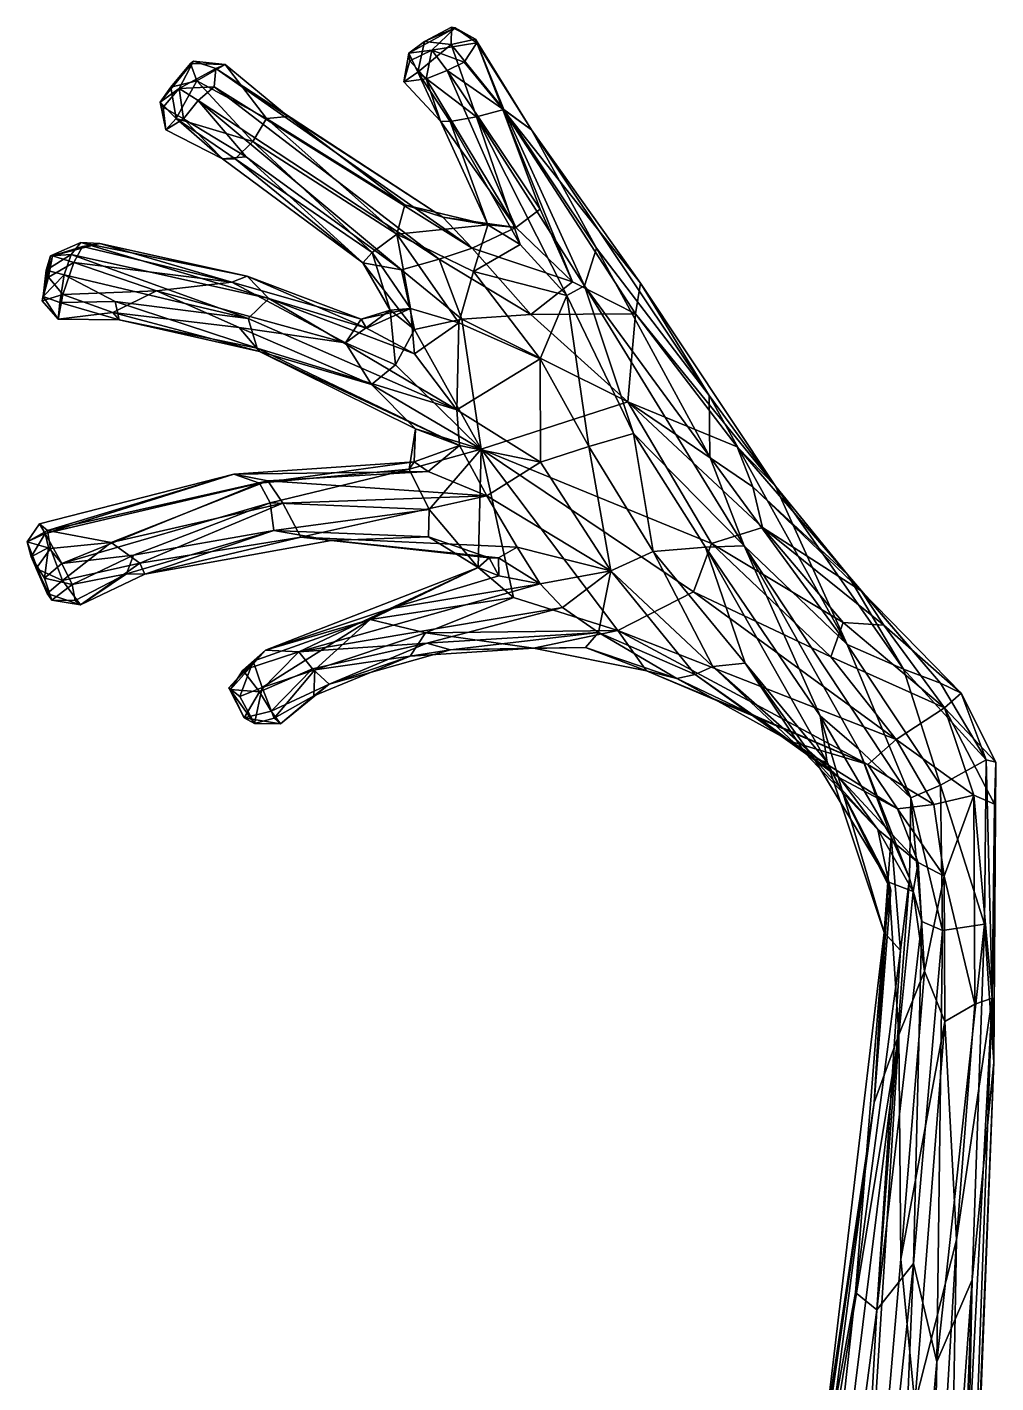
# Model space of a CAD drawing. Extents: x -0.053 to 0.053, y -0.044 to 0.119.
# Drawn here: x -0.05281 to -0.0247, y 0.07954 to 0.11886 of the extents above; entities that cross this region are included whole.
import ezdxf

# ---------------------------------------------------------------- set-up
doc = ezdxf.new("R2010")
doc.units = 0
doc.layers.add('FROG$LWO', color=1, linetype='CONTINUOUS')

msp = doc.modelspace()

# ---------------------------------------------------------------- linework, layer by layer
at = {"layer": 'FROG$LWO'}
for points in [[(-0.041738, 0.11811, 0.002173), (-0.041287, 0.118443, 0.003047), (-0.040393, 0.118843, 0.002041)], [(-0.041738, 0.11811, 0.002173), (-0.040393, 0.118843, 0.002041), (-0.041068, 0.118189, 0.000708)], [(-0.041287, 0.118443, 0.003047), (-0.040496, 0.118862, 0.002957), (-0.040393, 0.118843, 0.002041)], [(-0.040496, 0.118862, 0.002957), (-0.041287, 0.118443, 0.003047), (-0.04051, 0.118356, 0.003493)], [(-0.039766, 0.11841, 0.001498), (-0.041068, 0.118189, 0.000708), (-0.040393, 0.118843, 0.002041)], [(-0.04051, 0.118356, 0.003493), (-0.039799, 0.118512, 0.002767), (-0.040496, 0.118862, 0.002957)], [(-0.040393, 0.118843, 0.002041), (-0.040496, 0.118862, 0.002957), (-0.039799, 0.118512, 0.002767)], [(-0.039799, 0.118512, 0.002767), (-0.039766, 0.11841, 0.001498), (-0.040393, 0.118843, 0.002041)], [(-0.041287, 0.118443, 0.003047), (-0.041738, 0.11811, 0.002173), (-0.04148, 0.117552, 0.003203)], [(-0.04148, 0.117552, 0.003203), (-0.04051, 0.118356, 0.003493), (-0.041287, 0.118443, 0.003047)], [(-0.04051, 0.118356, 0.003493), (-0.04148, 0.117552, 0.003203), (-0.039776, 0.116261, 0.003558)], [(-0.040128, 0.117844, 0.000785), (-0.041068, 0.118189, 0.000708), (-0.039766, 0.11841, 0.001498)], [(-0.039799, 0.118512, 0.002767), (-0.04051, 0.118356, 0.003493), (-0.038983, 0.116472, 0.003361)], [(-0.039776, 0.116261, 0.003558), (-0.038983, 0.116472, 0.003361), (-0.04051, 0.118356, 0.003493)], [(-0.040128, 0.117844, 0.000785), (-0.039766, 0.11841, 0.001498), (-0.039015, 0.116493, 0.001491)], [(-0.039766, 0.11841, 0.001498), (-0.039799, 0.118512, 0.002767), (-0.038174, 0.115879, 0.002758)], [(-0.038983, 0.116472, 0.003361), (-0.038174, 0.115879, 0.002758), (-0.039799, 0.118512, 0.002767)], [(-0.039015, 0.116493, 0.001491), (-0.039766, 0.11841, 0.001498), (-0.038174, 0.115879, 0.002758)], [(-0.041882, 0.117278, 0.001726), (-0.04148, 0.117552, 0.003203), (-0.041738, 0.11811, 0.002173)], [(-0.041882, 0.117278, 0.001726), (-0.041738, 0.11811, 0.002173), (-0.041708, 0.117886, 0.001201)], [(-0.041708, 0.117886, 0.001201), (-0.041738, 0.11811, 0.002173), (-0.041068, 0.118189, 0.000708)], [(-0.04123, 0.117365, 0.0009), (-0.041708, 0.117886, 0.001201), (-0.041068, 0.118189, 0.000708)], [(-0.04123, 0.117365, 0.0009), (-0.041068, 0.118189, 0.000708), (-0.040627, 0.117601, 0.000672)], [(-0.040627, 0.117601, 0.000672), (-0.041068, 0.118189, 0.000708), (-0.040128, 0.117844, 0.000785)], [(-0.048957, 0.116687, 0.001169), (-0.048648, 0.117122, 0.00206), (-0.047987, 0.117876, 0.001077)], [(-0.048957, 0.116687, 0.001169), (-0.047987, 0.117876, 0.001077), (-0.048399, 0.117077, -0.000293)], [(-0.048648, 0.117122, 0.00206), (-0.048072, 0.117811, 0.001992), (-0.047987, 0.117876, 0.001077)], [(-0.048072, 0.117811, 0.001992), (-0.048648, 0.117122, 0.00206), (-0.047884, 0.117305, 0.002505)], [(-0.047342, 0.117661, 0.000327), (-0.048399, 0.117077, -0.000293), (-0.047987, 0.117876, 0.001077)], [(-0.047388, 0.117131, -0.000173), (-0.048399, 0.117077, -0.000293), (-0.047342, 0.117661, 0.000327)], [(-0.047987, 0.117876, 0.001077), (-0.048072, 0.117811, 0.001992), (-0.047067, 0.117779, 0.00152)], [(-0.047884, 0.117305, 0.002505), (-0.047067, 0.117779, 0.00152), (-0.048072, 0.117811, 0.001992)], [(-0.047342, 0.117661, 0.000327), (-0.047987, 0.117876, 0.001077), (-0.047067, 0.117779, 0.00152)], [(-0.047067, 0.117779, 0.00152), (-0.047884, 0.117305, 0.002505), (-0.045868, 0.11621, 0.002277)], [(-0.047342, 0.117661, 0.000327), (-0.039898, 0.112454, 0.001646), (-0.047388, 0.117131, -0.000173)], [(-0.047342, 0.117661, 0.000327), (-0.047067, 0.117779, 0.00152), (-0.045242, 0.116272, 0.001685)], [(-0.047342, 0.117661, 0.000327), (-0.040752, 0.113346, 0.00215), (-0.039898, 0.112454, 0.001646)], [(-0.047342, 0.117661, 0.000327), (-0.045242, 0.116272, 0.001685), (-0.040752, 0.113346, 0.00215)], [(-0.045868, 0.11621, 0.002277), (-0.045242, 0.116272, 0.001685), (-0.047067, 0.117779, 0.00152)], [(-0.041882, 0.117278, 0.001726), (-0.041708, 0.117886, 0.001201), (-0.04123, 0.117365, 0.0009)], [(-0.038635, 0.113054, 0.002184), (-0.04123, 0.117365, 0.0009), (-0.040627, 0.117601, 0.000672)], [(-0.040627, 0.117601, 0.000672), (-0.040128, 0.117844, 0.000785), (-0.039015, 0.116493, 0.001491)], [(-0.038635, 0.113054, 0.002184), (-0.040627, 0.117601, 0.000672), (-0.037923, 0.113585, 0.001785)], [(-0.037923, 0.113585, 0.001785), (-0.040627, 0.117601, 0.000672), (-0.039015, 0.116493, 0.001491)], [(-0.048488, 0.116213, 0.002172), (-0.047884, 0.117305, 0.002505), (-0.048648, 0.117122, 0.00206)], [(-0.047884, 0.117305, 0.002505), (-0.048488, 0.116213, 0.002172), (-0.046268, 0.115548, 0.002482)], [(-0.046268, 0.115548, 0.002482), (-0.045868, 0.11621, 0.002277), (-0.047884, 0.117305, 0.002505)], [(-0.04148, 0.117552, 0.003203), (-0.041882, 0.117278, 0.001726), (-0.040816, 0.116135, 0.002085)], [(-0.040816, 0.116135, 0.002085), (-0.041882, 0.117278, 0.001726), (-0.04123, 0.117365, 0.0009)], [(-0.040536, 0.116125, 0.00304), (-0.039776, 0.116261, 0.003558), (-0.04148, 0.117552, 0.003203)], [(-0.040816, 0.116135, 0.002085), (-0.040536, 0.116125, 0.00304), (-0.04148, 0.117552, 0.003203)], [(-0.038635, 0.113054, 0.002184), (-0.040816, 0.116135, 0.002085), (-0.04123, 0.117365, 0.0009)], [(-0.048648, 0.117122, 0.00206), (-0.048957, 0.116687, 0.001169), (-0.048488, 0.116213, 0.002172)], [(-0.048864, 0.116538, 0.000186), (-0.048957, 0.116687, 0.001169), (-0.048399, 0.117077, -0.000293)], [(-0.048278, 0.116203, -0.000135), (-0.048864, 0.116538, 0.000186), (-0.048399, 0.117077, -0.000293)], [(-0.047847, 0.116733, -0.000358), (-0.048399, 0.117077, -0.000293), (-0.047388, 0.117131, -0.000173)], [(-0.048278, 0.116203, -0.000135), (-0.048399, 0.117077, -0.000293), (-0.047847, 0.116733, -0.000358)], [(-0.047388, 0.117131, -0.000173), (-0.04086, 0.112135, 0.001023), (-0.047847, 0.116733, -0.000358)], [(-0.047388, 0.117131, -0.000173), (-0.039898, 0.112454, 0.001646), (-0.04086, 0.112135, 0.001023)], [(-0.048789, 0.115886, 0.000681), (-0.048488, 0.116213, 0.002172), (-0.048957, 0.116687, 0.001169)], [(-0.048789, 0.115886, 0.000681), (-0.048957, 0.116687, 0.001169), (-0.048864, 0.116538, 0.000186)], [(-0.048789, 0.115886, 0.000681), (-0.048864, 0.116538, 0.000186), (-0.048278, 0.116203, -0.000135)], [(-0.04646, 0.115101, 0.000313), (-0.048278, 0.116203, -0.000135), (-0.047847, 0.116733, -0.000358)], [(-0.047847, 0.116733, -0.000358), (-0.04086, 0.112135, 0.001023), (-0.041946, 0.111825, 0.00108)], [(-0.041946, 0.111825, 0.00108), (-0.04646, 0.115101, 0.000313), (-0.047847, 0.116733, -0.000358)], [(-0.038983, 0.116472, 0.003361), (-0.039776, 0.116261, 0.003558), (-0.036639, 0.111358, 0.00455)], [(-0.039015, 0.116493, 0.001491), (-0.035157, 0.110545, 0.002534), (-0.036988, 0.111474, 0.002019)], [(-0.039015, 0.116493, 0.001491), (-0.036988, 0.111474, 0.002019), (-0.037923, 0.113585, 0.001785)], [(-0.03501, 0.111434, 0.003159), (-0.035157, 0.110545, 0.002534), (-0.039015, 0.116493, 0.001491)], [(-0.03501, 0.111434, 0.003159), (-0.039015, 0.116493, 0.001491), (-0.038174, 0.115879, 0.002758)], [(-0.038174, 0.115879, 0.002758), (-0.038983, 0.116472, 0.003361), (-0.036294, 0.112448, 0.004031)], [(-0.036639, 0.111358, 0.00455), (-0.036294, 0.112448, 0.004031), (-0.038983, 0.116472, 0.003361)], [(-0.048488, 0.116213, 0.002172), (-0.048789, 0.115886, 0.000681), (-0.047146, 0.115045, 0.001035)], [(-0.047146, 0.115045, 0.001035), (-0.048789, 0.115886, 0.000681), (-0.048278, 0.116203, -0.000135)], [(-0.046777, 0.115043, 0.001977), (-0.046268, 0.115548, 0.002482), (-0.048488, 0.116213, 0.002172)], [(-0.047146, 0.115045, 0.001035), (-0.046777, 0.115043, 0.001977), (-0.048488, 0.116213, 0.002172)], [(-0.047146, 0.115045, 0.001035), (-0.048278, 0.116203, -0.000135), (-0.04646, 0.115101, 0.000313)], [(-0.045868, 0.11621, 0.002277), (-0.046268, 0.115548, 0.002482), (-0.042087, 0.112854, 0.003074)], [(-0.045242, 0.116272, 0.001685), (-0.045868, 0.11621, 0.002277), (-0.041849, 0.113711, 0.002701)], [(-0.042087, 0.112854, 0.003074), (-0.041849, 0.113711, 0.002701), (-0.045868, 0.11621, 0.002277)], [(-0.041849, 0.113711, 0.002701), (-0.040752, 0.113346, 0.00215), (-0.045242, 0.116272, 0.001685)], [(-0.040816, 0.116135, 0.002085), (-0.038635, 0.113054, 0.002184), (-0.039446, 0.113127, 0.003005)], [(-0.040536, 0.116125, 0.00304), (-0.040816, 0.116135, 0.002085), (-0.039446, 0.113127, 0.003005)], [(-0.039776, 0.116261, 0.003558), (-0.040536, 0.116125, 0.00304), (-0.038505, 0.11256, 0.003785)], [(-0.039446, 0.113127, 0.003005), (-0.038505, 0.11256, 0.003785), (-0.040536, 0.116125, 0.00304)], [(-0.037153, 0.111083, 0.004468), (-0.036639, 0.111358, 0.00455), (-0.039776, 0.116261, 0.003558)], [(-0.038505, 0.11256, 0.003785), (-0.037153, 0.111083, 0.004468), (-0.039776, 0.116261, 0.003558)], [(-0.036294, 0.112448, 0.004031), (-0.033026, 0.108179, 0.004918), (-0.038174, 0.115879, 0.002758)], [(-0.033026, 0.108179, 0.004918), (-0.03501, 0.111434, 0.003159), (-0.038174, 0.115879, 0.002758)], [(-0.046268, 0.115548, 0.002482), (-0.046777, 0.115043, 0.001977), (-0.042797, 0.112328, 0.002779)], [(-0.042797, 0.112328, 0.002779), (-0.042087, 0.112854, 0.003074), (-0.046268, 0.115548, 0.002482)], [(-0.043069, 0.112029, 0.001739), (-0.047146, 0.115045, 0.001035), (-0.04646, 0.115101, 0.000313)], [(-0.046777, 0.115043, 0.001977), (-0.047146, 0.115045, 0.001035), (-0.043069, 0.112029, 0.001739)], [(-0.043069, 0.112029, 0.001739), (-0.042797, 0.112328, 0.002779), (-0.046777, 0.115043, 0.001977)], [(-0.043069, 0.112029, 0.001739), (-0.04646, 0.115101, 0.000313), (-0.041946, 0.111825, 0.00108)], [(-0.042087, 0.112854, 0.003074), (-0.039446, 0.113127, 0.003005), (-0.041849, 0.113711, 0.002701)], [(-0.040752, 0.113346, 0.00215), (-0.041849, 0.113711, 0.002701), (-0.039446, 0.113127, 0.003005)], [(-0.039898, 0.112454, 0.001646), (-0.040752, 0.113346, 0.00215), (-0.038635, 0.113054, 0.002184)], [(-0.039446, 0.113127, 0.003005), (-0.038635, 0.113054, 0.002184), (-0.040752, 0.113346, 0.00215)], [(-0.037923, 0.113585, 0.001785), (-0.036988, 0.111474, 0.002019), (-0.038635, 0.113054, 0.002184)], [(-0.04169, 0.110705, 0.002929), (-0.042087, 0.112854, 0.003074), (-0.042797, 0.112328, 0.002779)], [(-0.039446, 0.113127, 0.003005), (-0.042087, 0.112854, 0.003074), (-0.03986, 0.111772, 0.003691)], [(-0.04029, 0.110289, 0.003603), (-0.03986, 0.111772, 0.003691), (-0.042087, 0.112854, 0.003074)], [(-0.04029, 0.110289, 0.003603), (-0.042087, 0.112854, 0.003074), (-0.04169, 0.110705, 0.002929)], [(-0.039898, 0.112454, 0.001646), (-0.038635, 0.113054, 0.002184), (-0.036988, 0.111474, 0.002019)], [(-0.03986, 0.111772, 0.003691), (-0.038505, 0.11256, 0.003785), (-0.039446, 0.113127, 0.003005)], [(-0.052131, 0.112225, 0.002043), (-0.051538, 0.112263, 0.002684), (-0.051251, 0.112619, 0.002239)], [(-0.052131, 0.112225, 0.002043), (-0.051251, 0.112619, 0.002239), (-0.050705, 0.11259, 0.001514)], [(-0.050705, 0.11259, 0.001514), (-0.052076, 0.11223, 0.000809), (-0.052131, 0.112225, 0.002043)], [(-0.052076, 0.11223, 0.000809), (-0.050705, 0.11259, 0.001514), (-0.051202, 0.1125, 0.000709)], [(-0.052076, 0.11223, 0.000809), (-0.051202, 0.1125, 0.000709), (-0.051461, 0.112038, 0.000223)], [(-0.045799, 0.110993, 0.003156), (-0.051251, 0.112619, 0.002239), (-0.051538, 0.112263, 0.002684)], [(-0.046878, 0.111466, 0.001386), (-0.051461, 0.112038, 0.000223), (-0.051202, 0.1125, 0.000709)], [(-0.045799, 0.110993, 0.003156), (-0.046427, 0.111639, 0.002347), (-0.051251, 0.112619, 0.002239)], [(-0.046427, 0.111639, 0.002347), (-0.050705, 0.11259, 0.001514), (-0.051251, 0.112619, 0.002239)], [(-0.046878, 0.111466, 0.001386), (-0.051202, 0.1125, 0.000709), (-0.050705, 0.11259, 0.001514)], [(-0.050705, 0.11259, 0.001514), (-0.046427, 0.111639, 0.002347), (-0.046878, 0.111466, 0.001386)], [(-0.03986, 0.111772, 0.003691), (-0.037153, 0.111083, 0.004468), (-0.038505, 0.11256, 0.003785)], [(-0.052379, 0.110924, 0.000548), (-0.052131, 0.112225, 0.002043), (-0.052076, 0.11223, 0.000809)], [(-0.052379, 0.110924, 0.000548), (-0.052076, 0.11223, 0.000809), (-0.052192, 0.111607, 0.000094)], [(-0.052379, 0.110924, 0.000548), (-0.052346, 0.111054, 0.002311), (-0.052131, 0.112225, 0.002043)], [(-0.052346, 0.111054, 0.002311), (-0.052262, 0.111811, 0.002628), (-0.052131, 0.112225, 0.002043)], [(-0.052262, 0.111811, 0.002628), (-0.051736, 0.11168, 0.002905), (-0.051538, 0.112263, 0.002684)], [(-0.051538, 0.112263, 0.002684), (-0.052131, 0.112225, 0.002043), (-0.052262, 0.111811, 0.002628)], [(-0.051461, 0.112038, 0.000223), (-0.052192, 0.111607, 0.000094), (-0.052076, 0.11223, 0.000809)], [(-0.046401, 0.110411, 0.003276), (-0.051538, 0.112263, 0.002684), (-0.051736, 0.11168, 0.002905)], [(-0.046401, 0.110411, 0.003276), (-0.045799, 0.110993, 0.003156), (-0.051538, 0.112263, 0.002684)], [(-0.042275, 0.110656, 0.001865), (-0.042797, 0.112328, 0.002779), (-0.043069, 0.112029, 0.001739)], [(-0.042797, 0.112328, 0.002779), (-0.042275, 0.110656, 0.001865), (-0.04169, 0.110705, 0.002929)], [(-0.040197, 0.110388, 0.000959), (-0.041946, 0.111825, 0.00108), (-0.04086, 0.112135, 0.001023)], [(-0.038194, 0.110524, 0.001056), (-0.04086, 0.112135, 0.001023), (-0.039898, 0.112454, 0.001646)], [(-0.038194, 0.110524, 0.001056), (-0.040197, 0.110388, 0.000959), (-0.04086, 0.112135, 0.001023)], [(-0.038194, 0.110524, 0.001056), (-0.039898, 0.112454, 0.001646), (-0.036988, 0.111474, 0.002019)], [(-0.036639, 0.111358, 0.00455), (-0.033002, 0.106401, 0.005756), (-0.036294, 0.112448, 0.004031)], [(-0.033026, 0.108179, 0.004918), (-0.036294, 0.112448, 0.004031), (-0.033002, 0.106401, 0.005756)], [(-0.051736, 0.11168, 0.002905), (-0.052262, 0.111811, 0.002628), (-0.052346, 0.111054, 0.002311)], [(-0.052346, 0.111054, 0.002311), (-0.051862, 0.110874, 0.002712), (-0.051736, 0.11168, 0.002905)], [(-0.052192, 0.111607, 0.000094), (-0.051461, 0.112038, 0.000223), (-0.051777, 0.11111, 0.000049)], [(-0.05026, 0.110908, 0.002739), (-0.051736, 0.11168, 0.002905), (-0.051862, 0.110874, 0.002712)], [(-0.049055, 0.111216, 0.000717), (-0.051777, 0.11111, 0.000049), (-0.051461, 0.112038, 0.000223)], [(-0.046401, 0.110411, 0.003276), (-0.051736, 0.11168, 0.002905), (-0.05026, 0.110908, 0.002739)], [(-0.051461, 0.112038, 0.000223), (-0.046878, 0.111466, 0.001386), (-0.049055, 0.111216, 0.000717)], [(-0.041571, 0.110095, 0.001222), (-0.043069, 0.112029, 0.001739), (-0.041946, 0.111825, 0.00108)], [(-0.043069, 0.112029, 0.001739), (-0.041571, 0.110095, 0.001222), (-0.042275, 0.110656, 0.001865)], [(-0.041946, 0.111825, 0.00108), (-0.040197, 0.110388, 0.000959), (-0.041571, 0.110095, 0.001222)], [(-0.04029, 0.110289, 0.003603), (-0.037923, 0.10924, 0.004342), (-0.03986, 0.111772, 0.003691)], [(-0.037923, 0.10924, 0.004342), (-0.037153, 0.111083, 0.004468), (-0.03986, 0.111772, 0.003691)], [(-0.051777, 0.11111, 0.000049), (-0.052379, 0.110924, 0.000548), (-0.052192, 0.111607, 0.000094)], [(-0.049055, 0.111216, 0.000717), (-0.046878, 0.111466, 0.001386), (-0.04357, 0.109706, 0.001378)], [(-0.046427, 0.111639, 0.002347), (-0.043123, 0.110393, 0.002185), (-0.046878, 0.111466, 0.001386)], [(-0.043123, 0.110393, 0.002185), (-0.04357, 0.109706, 0.001378), (-0.046878, 0.111466, 0.001386)], [(-0.046427, 0.111639, 0.002347), (-0.042963, 0.110126, 0.003084), (-0.043123, 0.110393, 0.002185)], [(-0.042963, 0.110126, 0.003084), (-0.046427, 0.111639, 0.002347), (-0.045799, 0.110993, 0.003156)], [(-0.038194, 0.110524, 0.001056), (-0.036988, 0.111474, 0.002019), (-0.035157, 0.110545, 0.002534)], [(-0.036639, 0.111358, 0.00455), (-0.037153, 0.111083, 0.004468), (-0.035213, 0.107075, 0.005191)], [(-0.036639, 0.111358, 0.00455), (-0.032005, 0.103819, 0.006108), (-0.033002, 0.106401, 0.005756)], [(-0.035213, 0.107075, 0.005191), (-0.032005, 0.103819, 0.006108), (-0.036639, 0.111358, 0.00455)], [(-0.035157, 0.110545, 0.002534), (-0.03501, 0.111434, 0.003159), (-0.0311, 0.105549, 0.004896)], [(-0.033026, 0.108179, 0.004918), (-0.0311, 0.105549, 0.004896), (-0.03501, 0.111434, 0.003159)], [(-0.052379, 0.110924, 0.000548), (-0.051777, 0.11111, 0.000049), (-0.051908, 0.11039, 0.001024)], [(-0.051908, 0.11039, 0.001024), (-0.052346, 0.111054, 0.002311), (-0.052379, 0.110924, 0.000548)], [(-0.051908, 0.11039, 0.001024), (-0.051862, 0.110874, 0.002712), (-0.052346, 0.111054, 0.002311)], [(-0.050327, 0.110581, 0.000896), (-0.051908, 0.11039, 0.001024), (-0.051777, 0.11111, 0.000049)], [(-0.051862, 0.110874, 0.002712), (-0.050146, 0.110376, 0.001983), (-0.05026, 0.110908, 0.002739)], [(-0.051777, 0.11111, 0.000049), (-0.049055, 0.111216, 0.000717), (-0.050327, 0.110581, 0.000896)], [(-0.046662, 0.110152, 0.001209), (-0.050327, 0.110581, 0.000896), (-0.049055, 0.111216, 0.000717)], [(-0.046137, 0.109548, 0.002795), (-0.046401, 0.110411, 0.003276), (-0.05026, 0.110908, 0.002739)], [(-0.046137, 0.109548, 0.002795), (-0.05026, 0.110908, 0.002739), (-0.050146, 0.110376, 0.001983)], [(-0.046662, 0.110152, 0.001209), (-0.049055, 0.111216, 0.000717), (-0.04357, 0.109706, 0.001378)], [(-0.046401, 0.110411, 0.003276), (-0.040348, 0.107765, 0.003761), (-0.045799, 0.110993, 0.003156)], [(-0.045799, 0.110993, 0.003156), (-0.040348, 0.107765, 0.003761), (-0.041576, 0.10939, 0.003525)], [(-0.045799, 0.110993, 0.003156), (-0.041576, 0.10939, 0.003525), (-0.042963, 0.110126, 0.003084)], [(-0.036513, 0.106701, 0.004637), (-0.037153, 0.111083, 0.004468), (-0.037923, 0.10924, 0.004342)], [(-0.036513, 0.106701, 0.004637), (-0.035213, 0.107075, 0.005191), (-0.037153, 0.111083, 0.004468)], [(-0.050146, 0.110376, 0.001983), (-0.051862, 0.110874, 0.002712), (-0.051908, 0.11039, 0.001024)], [(-0.050327, 0.110581, 0.000896), (-0.050146, 0.110376, 0.001983), (-0.051908, 0.11039, 0.001024)], [(-0.046662, 0.110152, 0.001209), (-0.046072, 0.109451, 0.001862), (-0.050327, 0.110581, 0.000896)], [(-0.046072, 0.109451, 0.001862), (-0.050146, 0.110376, 0.001983), (-0.050327, 0.110581, 0.000896)], [(-0.043123, 0.110393, 0.002185), (-0.042275, 0.110656, 0.001865), (-0.04357, 0.109706, 0.001378)], [(-0.04357, 0.109706, 0.001378), (-0.042275, 0.110656, 0.001865), (-0.042128, 0.109071, 0.001072)], [(-0.04169, 0.110705, 0.002929), (-0.042275, 0.110656, 0.001865), (-0.043123, 0.110393, 0.002185)], [(-0.043123, 0.110393, 0.002185), (-0.042963, 0.110126, 0.003084), (-0.04169, 0.110705, 0.002929)], [(-0.041576, 0.10939, 0.003525), (-0.04169, 0.110705, 0.002929), (-0.042963, 0.110126, 0.003084)], [(-0.042275, 0.110656, 0.001865), (-0.041571, 0.110095, 0.001222), (-0.042128, 0.109071, 0.001072)], [(-0.04029, 0.110289, 0.003603), (-0.04169, 0.110705, 0.002929), (-0.041576, 0.10939, 0.003525)], [(-0.040197, 0.110388, 0.000959), (-0.038194, 0.110524, 0.001056), (-0.035385, 0.107998, 0.001043)], [(-0.035385, 0.107998, 0.001043), (-0.038194, 0.110524, 0.001056), (-0.035157, 0.110545, 0.002534)], [(-0.035385, 0.107998, 0.001043), (-0.035157, 0.110545, 0.002534), (-0.032213, 0.106686, 0.003793)], [(-0.0311, 0.105549, 0.004896), (-0.032213, 0.106686, 0.003793), (-0.035157, 0.110545, 0.002534)], [(-0.046072, 0.109451, 0.001862), (-0.046137, 0.109548, 0.002795), (-0.050146, 0.110376, 0.001983)], [(-0.046662, 0.110152, 0.001209), (-0.04357, 0.109706, 0.001378), (-0.04282, 0.108501, 0.001284)], [(-0.04282, 0.108501, 0.001284), (-0.046072, 0.109451, 0.001862), (-0.046662, 0.110152, 0.001209)], [(-0.046401, 0.110411, 0.003276), (-0.046137, 0.109548, 0.002795), (-0.040348, 0.107765, 0.003761)], [(-0.04029, 0.110289, 0.003603), (-0.041576, 0.10939, 0.003525), (-0.040348, 0.107765, 0.003761)], [(-0.039636, 0.10662, 0.000851), (-0.041571, 0.110095, 0.001222), (-0.040197, 0.110388, 0.000959)], [(-0.037923, 0.10924, 0.004342), (-0.04029, 0.110289, 0.003603), (-0.040348, 0.107765, 0.003761)], [(-0.040197, 0.110388, 0.000959), (-0.035385, 0.107998, 0.001043), (-0.039636, 0.10662, 0.000851)], [(-0.042128, 0.109071, 0.001072), (-0.04282, 0.108501, 0.001284), (-0.04357, 0.109706, 0.001378)], [(-0.039636, 0.10662, 0.000851), (-0.042128, 0.109071, 0.001072), (-0.041571, 0.110095, 0.001222)], [(-0.046137, 0.109548, 0.002795), (-0.046072, 0.109451, 0.001862), (-0.040265, 0.106731, 0.003209)], [(-0.046137, 0.109548, 0.002795), (-0.040265, 0.106731, 0.003209), (-0.040348, 0.107765, 0.003761)], [(-0.046072, 0.109451, 0.001862), (-0.04282, 0.108501, 0.001284), (-0.041547, 0.107207, 0.002009)], [(-0.040265, 0.106731, 0.003209), (-0.046072, 0.109451, 0.001862), (-0.041547, 0.107207, 0.002009)], [(-0.04282, 0.108501, 0.001284), (-0.042128, 0.109071, 0.001072), (-0.039636, 0.10662, 0.000851)], [(-0.037918, 0.106244, 0.004032), (-0.037923, 0.10924, 0.004342), (-0.040348, 0.107765, 0.003761)], [(-0.037918, 0.106244, 0.004032), (-0.036513, 0.106701, 0.004637), (-0.037923, 0.10924, 0.004342)], [(-0.041547, 0.107207, 0.002009), (-0.04282, 0.108501, 0.001284), (-0.039636, 0.10662, 0.000851)], [(-0.033026, 0.108179, 0.004918), (-0.029019, 0.100959, 0.006092), (-0.0311, 0.105549, 0.004896)], [(-0.029019, 0.100959, 0.006092), (-0.033026, 0.108179, 0.004918), (-0.033002, 0.106401, 0.005756)], [(-0.040348, 0.107765, 0.003761), (-0.040265, 0.106731, 0.003209), (-0.037918, 0.106244, 0.004032)], [(-0.032954, 0.10389, 0.00094), (-0.039636, 0.10662, 0.000851), (-0.035385, 0.107998, 0.001043)], [(-0.035385, 0.107998, 0.001043), (-0.031473, 0.104353, 0.001349), (-0.032954, 0.10389, 0.00094)], [(-0.032213, 0.106686, 0.003793), (-0.031756, 0.105525, 0.001799), (-0.035385, 0.107998, 0.001043)], [(-0.031756, 0.105525, 0.001799), (-0.031473, 0.104353, 0.001349), (-0.035385, 0.107998, 0.001043)], [(-0.041547, 0.107207, 0.002009), (-0.04173, 0.106044, 0.001385), (-0.041583, 0.106257, 0.002268)], [(-0.04173, 0.106044, 0.001385), (-0.041547, 0.107207, 0.002009), (-0.039636, 0.10662, 0.000851)], [(-0.040265, 0.106731, 0.003209), (-0.041547, 0.107207, 0.002009), (-0.041583, 0.106257, 0.002268)], [(-0.035213, 0.107075, 0.005191), (-0.036513, 0.106701, 0.004637), (-0.034651, 0.103652, 0.004439)], [(-0.034651, 0.103652, 0.004439), (-0.033129, 0.103778, 0.00539), (-0.035213, 0.107075, 0.005191)], [(-0.035213, 0.107075, 0.005191), (-0.033129, 0.103778, 0.00539), (-0.032005, 0.103819, 0.006108)], [(-0.041146, 0.104874, 0.001024), (-0.04173, 0.106044, 0.001385), (-0.039636, 0.10662, 0.000851)], [(-0.041583, 0.106257, 0.002268), (-0.041172, 0.105976, 0.003159), (-0.040265, 0.106731, 0.003209)], [(-0.041172, 0.105976, 0.003159), (-0.03947, 0.105269, 0.0037), (-0.040265, 0.106731, 0.003209)], [(-0.041146, 0.104874, 0.001024), (-0.039636, 0.10662, 0.000851), (-0.039725, 0.103188, 0.001111)], [(-0.037918, 0.106244, 0.004032), (-0.040265, 0.106731, 0.003209), (-0.03947, 0.105269, 0.0037)], [(-0.039725, 0.103188, 0.001111), (-0.039636, 0.10662, 0.000851), (-0.038698, 0.102316, 0.000597)], [(-0.039636, 0.10662, 0.000851), (-0.035671, 0.10136, 0.000736), (-0.038698, 0.102316, 0.000597)], [(-0.033478, 0.102484, 0.000864), (-0.035671, 0.10136, 0.000736), (-0.039636, 0.10662, 0.000851)], [(-0.033478, 0.102484, 0.000864), (-0.039636, 0.10662, 0.000851), (-0.032954, 0.10389, 0.00094)], [(-0.036513, 0.106701, 0.004637), (-0.037918, 0.106244, 0.004032), (-0.035873, 0.103097, 0.003617)], [(-0.036513, 0.106701, 0.004637), (-0.035873, 0.103097, 0.003617), (-0.034651, 0.103652, 0.004439)], [(-0.031756, 0.105525, 0.001799), (-0.032213, 0.106686, 0.003793), (-0.029007, 0.102984, 0.004426)], [(-0.032213, 0.106686, 0.003793), (-0.0311, 0.105549, 0.004896), (-0.029007, 0.102984, 0.004426)], [(-0.046817, 0.105899, 0.002254), (-0.041583, 0.106257, 0.002268), (-0.046071, 0.105634, 0.001287)], [(-0.046817, 0.105899, 0.002254), (-0.041172, 0.105976, 0.003159), (-0.041583, 0.106257, 0.002268)], [(-0.046071, 0.105634, 0.001287), (-0.041583, 0.106257, 0.002268), (-0.04173, 0.106044, 0.001385)], [(-0.035873, 0.103097, 0.003617), (-0.037918, 0.106244, 0.004032), (-0.03947, 0.105269, 0.0037)], [(-0.033002, 0.106401, 0.005756), (-0.032005, 0.103819, 0.006108), (-0.029019, 0.100959, 0.006092)], [(-0.05229, 0.10418, 0.000376), (-0.052455, 0.104458, 0.001328), (-0.046817, 0.105899, 0.002254)], [(-0.046817, 0.105899, 0.002254), (-0.052455, 0.104458, 0.001328), (-0.052222, 0.104265, 0.002042)], [(-0.046817, 0.105899, 0.002254), (-0.046071, 0.105634, 0.001287), (-0.05229, 0.10418, 0.000376)], [(-0.046817, 0.105899, 0.002254), (-0.052222, 0.104265, 0.002042), (-0.045833, 0.105701, 0.003063)], [(-0.045833, 0.105701, 0.003063), (-0.041172, 0.105976, 0.003159), (-0.046817, 0.105899, 0.002254)], [(-0.045758, 0.105067, 0.0009), (-0.046071, 0.105634, 0.001287), (-0.04173, 0.106044, 0.001385)], [(-0.045833, 0.105701, 0.003063), (-0.03947, 0.105269, 0.0037), (-0.041172, 0.105976, 0.003159)], [(-0.04173, 0.106044, 0.001385), (-0.041146, 0.104874, 0.001024), (-0.045758, 0.105067, 0.0009)], [(-0.05181, 0.103302, -0.000241), (-0.05229, 0.10418, 0.000376), (-0.046071, 0.105634, 0.001287)], [(-0.045833, 0.105701, 0.003063), (-0.052222, 0.104265, 0.002042), (-0.05037, 0.103915, 0.002586)], [(-0.046071, 0.105634, 0.001287), (-0.045758, 0.105067, 0.0009), (-0.05181, 0.103302, -0.000241)], [(-0.045833, 0.105701, 0.003063), (-0.05037, 0.103915, 0.002586), (-0.04539, 0.105052, 0.003237)], [(-0.04539, 0.105052, 0.003237), (-0.03947, 0.105269, 0.0037), (-0.045833, 0.105701, 0.003063)], [(-0.031473, 0.104353, 0.001349), (-0.031756, 0.105525, 0.001799), (-0.028609, 0.102516, 0.003602)], [(-0.029007, 0.102984, 0.004426), (-0.028609, 0.102516, 0.003602), (-0.031756, 0.105525, 0.001799)], [(-0.029007, 0.102984, 0.004426), (-0.0311, 0.105549, 0.004896), (-0.027386, 0.100245, 0.005484)], [(-0.027386, 0.100245, 0.005484), (-0.0311, 0.105549, 0.004896), (-0.029019, 0.100959, 0.006092)], [(-0.049722, 0.103551, 0.000281), (-0.05181, 0.103302, -0.000241), (-0.045758, 0.105067, 0.0009)], [(-0.04539, 0.105052, 0.003237), (-0.05037, 0.103915, 0.002586), (-0.049545, 0.103316, 0.002252)], [(-0.045758, 0.105067, 0.0009), (-0.045651, 0.104263, 0.000975), (-0.049722, 0.103551, 0.000281)], [(-0.04539, 0.105052, 0.003237), (-0.049545, 0.103316, 0.002252), (-0.044871, 0.104071, 0.002686)], [(-0.045651, 0.104263, 0.000975), (-0.045758, 0.105067, 0.0009), (-0.041146, 0.104874, 0.001024)], [(-0.04539, 0.105052, 0.003237), (-0.044871, 0.104071, 0.002686), (-0.03947, 0.105269, 0.0037)], [(-0.044871, 0.104071, 0.002686), (-0.038591, 0.103779, 0.003267), (-0.03947, 0.105269, 0.0037)], [(-0.035873, 0.103097, 0.003617), (-0.03947, 0.105269, 0.0037), (-0.038591, 0.103779, 0.003267)], [(-0.041146, 0.104874, 0.001024), (-0.041162, 0.104081, 0.001329), (-0.045651, 0.104263, 0.000975)], [(-0.039725, 0.103188, 0.001111), (-0.041162, 0.104081, 0.001329), (-0.041146, 0.104874, 0.001024)], [(-0.05229, 0.10418, 0.000376), (-0.052814, 0.103933, 0.001555), (-0.052455, 0.104458, 0.001328)], [(-0.052455, 0.104458, 0.001328), (-0.052814, 0.103933, 0.001555), (-0.052222, 0.104265, 0.002042)], [(-0.052138, 0.103737, 0.002465), (-0.052222, 0.104265, 0.002042), (-0.052814, 0.103933, 0.001555)], [(-0.052222, 0.104265, 0.002042), (-0.052138, 0.103737, 0.002465), (-0.05037, 0.103915, 0.002586)], [(-0.049396, 0.102998, 0.001362), (-0.049933, 0.103003, 0.000584), (-0.045651, 0.104263, 0.000975)], [(-0.049933, 0.103003, 0.000584), (-0.049722, 0.103551, 0.000281), (-0.045651, 0.104263, 0.000975)], [(-0.045651, 0.104263, 0.000975), (-0.043995, 0.103971, 0.00182), (-0.049396, 0.102998, 0.001362)], [(-0.043995, 0.103971, 0.00182), (-0.045651, 0.104263, 0.000975), (-0.041162, 0.104081, 0.001329)], [(-0.031473, 0.104353, 0.001349), (-0.029129, 0.101592, 0.002245), (-0.032954, 0.10389, 0.00094)], [(-0.031473, 0.104353, 0.001349), (-0.027956, 0.101514, 0.003202), (-0.029129, 0.101592, 0.002245)], [(-0.031473, 0.104353, 0.001349), (-0.028609, 0.102516, 0.003602), (-0.027956, 0.101514, 0.003202)], [(-0.05229, 0.10418, 0.000376), (-0.0527, 0.103501, 0.000434), (-0.052814, 0.103933, 0.001555)], [(-0.052814, 0.103933, 0.001555), (-0.0527, 0.103501, 0.000434), (-0.052228, 0.102431, 0.00175)], [(-0.052551, 0.103158, 0.002292), (-0.052814, 0.103933, 0.001555), (-0.052228, 0.102431, 0.00175)], [(-0.052814, 0.103933, 0.001555), (-0.052551, 0.103158, 0.002292), (-0.052138, 0.103737, 0.002465)], [(-0.05229, 0.10418, 0.000376), (-0.052198, 0.103773, -0.000056), (-0.0527, 0.103501, 0.000434)], [(-0.05181, 0.103302, -0.000241), (-0.052198, 0.103773, -0.000056), (-0.05229, 0.10418, 0.000376)], [(-0.05037, 0.103915, 0.002586), (-0.052138, 0.103737, 0.002465), (-0.05179, 0.102811, 0.002591)], [(-0.05037, 0.103915, 0.002586), (-0.05179, 0.102811, 0.002591), (-0.049545, 0.103316, 0.002252)], [(-0.044871, 0.104071, 0.002686), (-0.049545, 0.103316, 0.002252), (-0.049396, 0.102998, 0.001362)], [(-0.044871, 0.104071, 0.002686), (-0.049396, 0.102998, 0.001362), (-0.043995, 0.103971, 0.00182)], [(-0.044871, 0.104071, 0.002686), (-0.039132, 0.103467, 0.00258), (-0.038591, 0.103779, 0.003267)], [(-0.044871, 0.104071, 0.002686), (-0.043995, 0.103971, 0.00182), (-0.039132, 0.103467, 0.00258)], [(-0.043995, 0.103971, 0.00182), (-0.041162, 0.104081, 0.001329), (-0.039406, 0.103473, 0.0019)], [(-0.043995, 0.103971, 0.00182), (-0.039406, 0.103473, 0.0019), (-0.039132, 0.103467, 0.00258)], [(-0.039406, 0.103473, 0.0019), (-0.041162, 0.104081, 0.001329), (-0.039725, 0.103188, 0.001111)], [(-0.029489, 0.100601, 0.001758), (-0.033478, 0.102484, 0.000864), (-0.032954, 0.10389, 0.00094)], [(-0.029805, 0.098891, 0.005584), (-0.032005, 0.103819, 0.006108), (-0.033129, 0.103778, 0.00539)], [(-0.032954, 0.10389, 0.00094), (-0.029129, 0.101592, 0.002245), (-0.029489, 0.100601, 0.001758)], [(-0.032005, 0.103819, 0.006108), (-0.029805, 0.098891, 0.005584), (-0.028683, 0.097919, 0.006095)], [(-0.029019, 0.100959, 0.006092), (-0.032005, 0.103819, 0.006108), (-0.027168, 0.096509, 0.006403)], [(-0.027168, 0.096509, 0.006403), (-0.032005, 0.103819, 0.006108), (-0.028683, 0.097919, 0.006095)], [(-0.052314, 0.102884, -0.000198), (-0.0527, 0.103501, 0.000434), (-0.052198, 0.103773, -0.000056)], [(-0.0527, 0.103501, 0.000434), (-0.052314, 0.102884, -0.000198), (-0.052097, 0.102238, 0.000462)], [(-0.0527, 0.103501, 0.000434), (-0.052097, 0.102238, 0.000462), (-0.052228, 0.102431, 0.00175)], [(-0.052138, 0.103737, 0.002465), (-0.052551, 0.103158, 0.002292), (-0.05179, 0.102811, 0.002591)], [(-0.052198, 0.103773, -0.000056), (-0.05181, 0.103302, -0.000241), (-0.052314, 0.102884, -0.000198)], [(-0.05181, 0.103302, -0.000241), (-0.049722, 0.103551, 0.000281), (-0.051506, 0.102693, -0.000147)], [(-0.049933, 0.103003, 0.000584), (-0.051506, 0.102693, -0.000147), (-0.049722, 0.103551, 0.000281)], [(-0.039725, 0.103188, 0.001111), (-0.039127, 0.102947, 0.001861), (-0.039406, 0.103473, 0.0019)], [(-0.039132, 0.103467, 0.00258), (-0.039406, 0.103473, 0.0019), (-0.039127, 0.102947, 0.001861)], [(-0.038591, 0.103779, 0.003267), (-0.039132, 0.103467, 0.00258), (-0.037929, 0.102718, 0.002623)], [(-0.039127, 0.102947, 0.001861), (-0.037929, 0.102718, 0.002623), (-0.039132, 0.103467, 0.00258)], [(-0.038591, 0.103779, 0.003267), (-0.037929, 0.102718, 0.002623), (-0.035873, 0.103097, 0.003617)], [(-0.034651, 0.103652, 0.004439), (-0.035873, 0.103097, 0.003617), (-0.032915, 0.100322, 0.003086)], [(-0.031975, 0.100418, 0.00398), (-0.033129, 0.103778, 0.00539), (-0.034651, 0.103652, 0.004439)], [(-0.032915, 0.100322, 0.003086), (-0.031975, 0.100418, 0.00398), (-0.034651, 0.103652, 0.004439)], [(-0.029601, 0.097541, 0.004497), (-0.033129, 0.103778, 0.00539), (-0.031975, 0.100418, 0.00398)], [(-0.033129, 0.103778, 0.00539), (-0.029601, 0.097541, 0.004497), (-0.029805, 0.098891, 0.005584)], [(-0.05179, 0.102811, 0.002591), (-0.052551, 0.103158, 0.002292), (-0.052228, 0.102431, 0.00175)], [(-0.05181, 0.103302, -0.000241), (-0.051506, 0.102693, -0.000147), (-0.052314, 0.102884, -0.000198)], [(-0.049545, 0.103316, 0.002252), (-0.05179, 0.102811, 0.002591), (-0.051261, 0.102107, 0.001468)], [(-0.049396, 0.102998, 0.001362), (-0.049545, 0.103316, 0.002252), (-0.051261, 0.102107, 0.001468)], [(-0.042295, 0.101988, 0.001767), (-0.039725, 0.103188, 0.001111), (-0.045893, 0.100796, 0.000842)], [(-0.045893, 0.100796, 0.000842), (-0.039725, 0.103188, 0.001111), (-0.042862, 0.101685, 0.000269)], [(-0.042862, 0.101685, 0.000269), (-0.039725, 0.103188, 0.001111), (-0.038698, 0.102316, 0.000597)], [(-0.042295, 0.101988, 0.001767), (-0.039127, 0.102947, 0.001861), (-0.039725, 0.103188, 0.001111)], [(-0.035873, 0.103097, 0.003617), (-0.037929, 0.102718, 0.002623), (-0.037276, 0.102028, 0.002701)], [(-0.035873, 0.103097, 0.003617), (-0.037276, 0.102028, 0.002701), (-0.036231, 0.101306, 0.002464)], [(-0.035873, 0.103097, 0.003617), (-0.036231, 0.101306, 0.002464), (-0.033425, 0.100084, 0.002377)], [(-0.033425, 0.100084, 0.002377), (-0.032915, 0.100322, 0.003086), (-0.035873, 0.103097, 0.003617)], [(-0.052097, 0.102238, 0.000462), (-0.052314, 0.102884, -0.000198), (-0.051506, 0.102693, -0.000147)], [(-0.05179, 0.102811, 0.002591), (-0.052228, 0.102431, 0.00175), (-0.051261, 0.102107, 0.001468)], [(-0.051506, 0.102693, -0.000147), (-0.051418, 0.102228, 0.000311), (-0.052097, 0.102238, 0.000462)], [(-0.049933, 0.103003, 0.000584), (-0.051418, 0.102228, 0.000311), (-0.051506, 0.102693, -0.000147)], [(-0.051261, 0.102107, 0.001468), (-0.051418, 0.102228, 0.000311), (-0.049933, 0.103003, 0.000584)], [(-0.049933, 0.103003, 0.000584), (-0.049396, 0.102998, 0.001362), (-0.051261, 0.102107, 0.001468)], [(-0.037276, 0.102028, 0.002701), (-0.037929, 0.102718, 0.002623), (-0.044927, 0.100742, 0.00178)], [(-0.037929, 0.102718, 0.002623), (-0.042295, 0.101988, 0.001767), (-0.044927, 0.100742, 0.00178)], [(-0.042295, 0.101988, 0.001767), (-0.037929, 0.102718, 0.002623), (-0.039127, 0.102947, 0.001861)], [(-0.026307, 0.099832, 0.004844), (-0.028609, 0.102516, 0.003602), (-0.029007, 0.102984, 0.004426)], [(-0.027386, 0.100245, 0.005484), (-0.026307, 0.099832, 0.004844), (-0.029007, 0.102984, 0.004426)], [(-0.052228, 0.102431, 0.00175), (-0.052097, 0.102238, 0.000462), (-0.051261, 0.102107, 0.001468)], [(-0.051418, 0.102228, 0.000311), (-0.051261, 0.102107, 0.001468), (-0.052097, 0.102238, 0.000462)], [(-0.042862, 0.101685, 0.000269), (-0.038698, 0.102316, 0.000597), (-0.041257, 0.101293, 0.000103)], [(-0.041257, 0.101293, 0.000103), (-0.038698, 0.102316, 0.000597), (-0.035671, 0.10136, 0.000736)], [(-0.033478, 0.102484, 0.000864), (-0.027591, 0.098199, 0.00167), (-0.035671, 0.10136, 0.000736)], [(-0.033478, 0.102484, 0.000864), (-0.029489, 0.100601, 0.001758), (-0.027591, 0.098199, 0.00167)], [(-0.026307, 0.099832, 0.004844), (-0.025712, 0.099546, 0.003878), (-0.028609, 0.102516, 0.003602)], [(-0.027956, 0.101514, 0.003202), (-0.028609, 0.102516, 0.003602), (-0.025712, 0.099546, 0.003878)], [(-0.042295, 0.101988, 0.001767), (-0.045893, 0.100796, 0.000842), (-0.044927, 0.100742, 0.00178)], [(-0.037276, 0.102028, 0.002701), (-0.044927, 0.100742, 0.00178), (-0.041216, 0.100996, 0.002027)], [(-0.041216, 0.100996, 0.002027), (-0.036231, 0.101306, 0.002464), (-0.037276, 0.102028, 0.002701)], [(-0.042862, 0.101685, 0.000269), (-0.04625, 0.100473, -0.000115), (-0.045893, 0.100796, 0.000842)], [(-0.042862, 0.101685, 0.000269), (-0.045992, 0.099714, -0.000922), (-0.04625, 0.100473, -0.000115)], [(-0.042862, 0.101685, 0.000269), (-0.044467, 0.100222, -0.000449), (-0.045992, 0.099714, -0.000922)], [(-0.042862, 0.101685, 0.000269), (-0.041257, 0.101293, 0.000103), (-0.044467, 0.100222, -0.000449)], [(-0.026195, 0.09912, 0.002783), (-0.029489, 0.100601, 0.001758), (-0.029129, 0.101592, 0.002245)], [(-0.026195, 0.09912, 0.002783), (-0.029129, 0.101592, 0.002245), (-0.027956, 0.101514, 0.003202)], [(-0.027956, 0.101514, 0.003202), (-0.025712, 0.099546, 0.003878), (-0.026195, 0.09912, 0.002783)], [(-0.044467, 0.100222, -0.000449), (-0.041257, 0.101293, 0.000103), (-0.041696, 0.100621, 0.000607)], [(-0.041257, 0.101293, 0.000103), (-0.038121, 0.100851, 0.000939), (-0.041696, 0.100621, 0.000607)], [(-0.041257, 0.101293, 0.000103), (-0.035671, 0.10136, 0.000736), (-0.038121, 0.100851, 0.000939)], [(-0.036231, 0.101306, 0.002464), (-0.041216, 0.100996, 0.002027), (-0.040524, 0.100799, 0.00157)], [(-0.040524, 0.100799, 0.00157), (-0.036613, 0.100866, 0.00182), (-0.036231, 0.101306, 0.002464)], [(-0.035671, 0.10136, 0.000736), (-0.034839, 0.100196, 0.001119), (-0.038121, 0.100851, 0.000939)], [(-0.036231, 0.101306, 0.002464), (-0.036613, 0.100866, 0.00182), (-0.033958, 0.099975, 0.001757)], [(-0.033958, 0.099975, 0.001757), (-0.033425, 0.100084, 0.002377), (-0.036231, 0.101306, 0.002464)], [(-0.034839, 0.100196, 0.001119), (-0.035671, 0.10136, 0.000736), (-0.028416, 0.097479, 0.001372)], [(-0.035671, 0.10136, 0.000736), (-0.027591, 0.098199, 0.00167), (-0.028416, 0.097479, 0.001372)], [(-0.045893, 0.100796, 0.000842), (-0.046962, 0.099697, 0.000306), (-0.04691, 0.09965, 0.001453)], [(-0.046962, 0.099697, 0.000306), (-0.045893, 0.100796, 0.000842), (-0.04625, 0.100473, -0.000115)], [(-0.04691, 0.09965, 0.001453), (-0.046554, 0.100216, 0.001735), (-0.045893, 0.100796, 0.000842)], [(-0.046554, 0.100216, 0.001735), (-0.044927, 0.100742, 0.00178), (-0.045893, 0.100796, 0.000842)], [(-0.044927, 0.100742, 0.00178), (-0.046554, 0.100216, 0.001735), (-0.046073, 0.099587, 0.002053)], [(-0.046073, 0.099587, 0.002053), (-0.044532, 0.100253, 0.001896), (-0.044927, 0.100742, 0.00178)], [(-0.041216, 0.100996, 0.002027), (-0.044927, 0.100742, 0.00178), (-0.044532, 0.100253, 0.001896)], [(-0.041216, 0.100996, 0.002027), (-0.044532, 0.100253, 0.001896), (-0.044047, 0.099803, 0.001377)], [(-0.044047, 0.099803, 0.001377), (-0.040524, 0.100799, 0.00157), (-0.041216, 0.100996, 0.002027)], [(-0.041696, 0.100621, 0.000607), (-0.040524, 0.100799, 0.00157), (-0.044047, 0.099803, 0.001377)], [(-0.040524, 0.100799, 0.00157), (-0.041696, 0.100621, 0.000607), (-0.038121, 0.100851, 0.000939)], [(-0.040524, 0.100799, 0.00157), (-0.038121, 0.100851, 0.000939), (-0.036613, 0.100866, 0.00182)], [(-0.038121, 0.100851, 0.000939), (-0.034839, 0.100196, 0.001119), (-0.036613, 0.100866, 0.00182)], [(-0.033958, 0.099975, 0.001757), (-0.036613, 0.100866, 0.00182), (-0.034839, 0.100196, 0.001119)], [(-0.026308, 0.096881, 0.006099), (-0.027386, 0.100245, 0.005484), (-0.029019, 0.100959, 0.006092)], [(-0.026308, 0.096881, 0.006099), (-0.029019, 0.100959, 0.006092), (-0.027168, 0.096509, 0.006403)], [(-0.04625, 0.100473, -0.000115), (-0.046644, 0.09945, -0.000607), (-0.046962, 0.099697, 0.000306)], [(-0.04625, 0.100473, -0.000115), (-0.045992, 0.099714, -0.000922), (-0.046644, 0.09945, -0.000607)], [(-0.041696, 0.100621, 0.000607), (-0.044494, 0.099465, 0.00022), (-0.044467, 0.100222, -0.000449)], [(-0.041696, 0.100621, 0.000607), (-0.044047, 0.099803, 0.001377), (-0.044494, 0.099465, 0.00022)], [(-0.032915, 0.100322, 0.003086), (-0.033425, 0.100084, 0.002377), (-0.029243, 0.097086, 0.002042)], [(-0.031975, 0.100418, 0.00398), (-0.032915, 0.100322, 0.003086), (-0.030233, 0.097804, 0.002606)], [(-0.029243, 0.097086, 0.002042), (-0.030233, 0.097804, 0.002606), (-0.032915, 0.100322, 0.003086)], [(-0.029976, 0.097641, 0.003388), (-0.029601, 0.097541, 0.004497), (-0.031975, 0.100418, 0.00398)], [(-0.031975, 0.100418, 0.00398), (-0.030233, 0.097804, 0.002606), (-0.029976, 0.097641, 0.003388)], [(-0.029489, 0.100601, 0.001758), (-0.026195, 0.09912, 0.002783), (-0.027591, 0.098199, 0.00167)], [(-0.046073, 0.099587, 0.002053), (-0.046554, 0.100216, 0.001735), (-0.04691, 0.09965, 0.001453)], [(-0.044532, 0.100253, 0.001896), (-0.046073, 0.099587, 0.002053), (-0.045731, 0.09902, 0.001797)], [(-0.044467, 0.100222, -0.000449), (-0.045642, 0.09882, -0.000517), (-0.045992, 0.099714, -0.000922)], [(-0.045731, 0.09902, 0.001797), (-0.044047, 0.099803, 0.001377), (-0.044532, 0.100253, 0.001896)], [(-0.045642, 0.09882, -0.000517), (-0.044467, 0.100222, -0.000449), (-0.044494, 0.099465, 0.00022)], [(-0.033958, 0.099975, 0.001757), (-0.034839, 0.100196, 0.001119), (-0.031627, 0.098859, 0.001193)], [(-0.028416, 0.097479, 0.001372), (-0.031627, 0.098859, 0.001193), (-0.034839, 0.100196, 0.001119)], [(-0.033425, 0.100084, 0.002377), (-0.033958, 0.099975, 0.001757), (-0.03065, 0.098144, 0.001559)], [(-0.031627, 0.098859, 0.001193), (-0.03065, 0.098144, 0.001559), (-0.033958, 0.099975, 0.001757)], [(-0.03065, 0.098144, 0.001559), (-0.029243, 0.097086, 0.002042), (-0.033425, 0.100084, 0.002377)], [(-0.026307, 0.099832, 0.004844), (-0.027386, 0.100245, 0.005484), (-0.024986, 0.097607, 0.00485)], [(-0.026308, 0.096881, 0.006099), (-0.024986, 0.097607, 0.00485), (-0.027386, 0.100245, 0.005484)], [(-0.046962, 0.099697, 0.000306), (-0.046644, 0.09945, -0.000607), (-0.046217, 0.098667, -0.000527)], [(-0.046962, 0.099697, 0.000306), (-0.046217, 0.098667, -0.000527), (-0.046516, 0.098828, 0.001688)], [(-0.04691, 0.09965, 0.001453), (-0.046962, 0.099697, 0.000306), (-0.046516, 0.098828, 0.001688)], [(-0.046073, 0.099587, 0.002053), (-0.04691, 0.09965, 0.001453), (-0.046516, 0.098828, 0.001688)], [(-0.045992, 0.099714, -0.000922), (-0.046217, 0.098667, -0.000527), (-0.046644, 0.09945, -0.000607)], [(-0.046516, 0.098828, 0.001688), (-0.045731, 0.09902, 0.001797), (-0.046073, 0.099587, 0.002053)], [(-0.045992, 0.099714, -0.000922), (-0.045642, 0.09882, -0.000517), (-0.046217, 0.098667, -0.000527)], [(-0.044047, 0.099803, 0.001377), (-0.045731, 0.09902, 0.001797), (-0.045465, 0.098657, 0.000905)], [(-0.044494, 0.099465, 0.00022), (-0.044047, 0.099803, 0.001377), (-0.045465, 0.098657, 0.000905)], [(-0.026307, 0.099832, 0.004844), (-0.024986, 0.097607, 0.00485), (-0.025712, 0.099546, 0.003878)], [(-0.026195, 0.09912, 0.002783), (-0.025712, 0.099546, 0.003878), (-0.024701, 0.097546, 0.003872)], [(-0.025712, 0.099546, 0.003878), (-0.024986, 0.097607, 0.00485), (-0.024701, 0.097546, 0.003872)], [(-0.044494, 0.099465, 0.00022), (-0.045465, 0.098657, 0.000905), (-0.045642, 0.09882, -0.000517)], [(-0.026195, 0.09912, 0.002783), (-0.02534, 0.096589, 0.002739), (-0.027591, 0.098199, 0.00167)], [(-0.026195, 0.09912, 0.002783), (-0.024745, 0.096324, 0.003365), (-0.02534, 0.096589, 0.002739)], [(-0.024701, 0.097546, 0.003872), (-0.024745, 0.096324, 0.003365), (-0.026195, 0.09912, 0.002783)], [(-0.046516, 0.098828, 0.001688), (-0.045465, 0.098657, 0.000905), (-0.045731, 0.09902, 0.001797)], [(-0.045465, 0.098657, 0.000905), (-0.046516, 0.098828, 0.001688), (-0.046217, 0.098667, -0.000527)], [(-0.045642, 0.09882, -0.000517), (-0.045465, 0.098657, 0.000905), (-0.046217, 0.098667, -0.000527)], [(-0.028416, 0.097479, 0.001372), (-0.03065, 0.098144, 0.001559), (-0.031627, 0.098859, 0.001193)], [(-0.029805, 0.098891, 0.005584), (-0.027738, 0.095379, 0.005741), (-0.028683, 0.097919, 0.006095)], [(-0.027944, 0.092599, 0.005453), (-0.029805, 0.098891, 0.005584), (-0.029601, 0.097541, 0.004497)], [(-0.027738, 0.095379, 0.005741), (-0.029805, 0.098891, 0.005584), (-0.027944, 0.092599, 0.005453)], [(-0.028416, 0.097479, 0.001372), (-0.027558, 0.096189, 0.001741), (-0.03065, 0.098144, 0.001559)], [(-0.029243, 0.097086, 0.002042), (-0.03065, 0.098144, 0.001559), (-0.027558, 0.096189, 0.001741)], [(-0.028683, 0.097919, 0.006095), (-0.027206, 0.09418, 0.006391), (-0.027168, 0.096509, 0.006403)], [(-0.027738, 0.095379, 0.005741), (-0.027206, 0.09418, 0.006391), (-0.028683, 0.097919, 0.006095)], [(-0.027591, 0.098199, 0.00167), (-0.026502, 0.096316, 0.00185), (-0.028416, 0.097479, 0.001372)], [(-0.027591, 0.098199, 0.00167), (-0.02534, 0.096589, 0.002739), (-0.026502, 0.096316, 0.00185)], [(-0.029976, 0.097641, 0.003388), (-0.030233, 0.097804, 0.002606), (-0.028131, 0.095589, 0.002616)], [(-0.029243, 0.097086, 0.002042), (-0.028131, 0.095589, 0.002616), (-0.030233, 0.097804, 0.002606)], [(-0.029976, 0.097641, 0.003388), (-0.028131, 0.095589, 0.002616), (-0.027812, 0.094067, 0.003705)], [(-0.027812, 0.094067, 0.003705), (-0.029601, 0.097541, 0.004497), (-0.029976, 0.097641, 0.003388)], [(-0.027753, 0.093831, 0.004495), (-0.029601, 0.097541, 0.004497), (-0.027812, 0.094067, 0.003705)], [(-0.029601, 0.097541, 0.004497), (-0.027753, 0.093831, 0.004495), (-0.027944, 0.092599, 0.005453)], [(-0.026308, 0.096881, 0.006099), (-0.025034, 0.092846, 0.005664), (-0.024986, 0.097607, 0.00485)], [(-0.024758, 0.08884, 0.005178), (-0.024986, 0.097607, 0.00485), (-0.025034, 0.092846, 0.005664)], [(-0.024758, 0.08884, 0.005178), (-0.024701, 0.097546, 0.003872), (-0.024986, 0.097607, 0.00485)], [(-0.024758, 0.08884, 0.005178), (-0.024745, 0.096324, 0.003365), (-0.024701, 0.097546, 0.003872)], [(-0.027558, 0.096189, 0.001741), (-0.028416, 0.097479, 0.001372), (-0.026502, 0.096316, 0.00185)], [(-0.029243, 0.097086, 0.002042), (-0.027558, 0.096189, 0.001741), (-0.026954, 0.094634, 0.002279)], [(-0.028131, 0.095589, 0.002616), (-0.029243, 0.097086, 0.002042), (-0.026954, 0.094634, 0.002279)], [(-0.026308, 0.096881, 0.006099), (-0.027168, 0.096509, 0.006403), (-0.026246, 0.092663, 0.006845)], [(-0.026246, 0.092663, 0.006845), (-0.025034, 0.092846, 0.005664), (-0.026308, 0.096881, 0.006099)], [(-0.026853, 0.092921, 0.006894), (-0.027168, 0.096509, 0.006403), (-0.027206, 0.09418, 0.006391)], [(-0.027168, 0.096509, 0.006403), (-0.026853, 0.092921, 0.006894), (-0.026246, 0.092663, 0.006845)], [(-0.02534, 0.096589, 0.002739), (-0.026204, 0.094237, 0.00232), (-0.026502, 0.096316, 0.00185)], [(-0.026204, 0.094237, 0.00232), (-0.02534, 0.096589, 0.002739), (-0.025312, 0.09053, 0.003628)], [(-0.024811, 0.090701, 0.00442), (-0.025312, 0.09053, 0.003628), (-0.02534, 0.096589, 0.002739)], [(-0.024811, 0.090701, 0.00442), (-0.02534, 0.096589, 0.002739), (-0.024745, 0.096324, 0.003365)], [(-0.026204, 0.094237, 0.00232), (-0.027558, 0.096189, 0.001741), (-0.026502, 0.096316, 0.00185)], [(-0.026954, 0.094634, 0.002279), (-0.027558, 0.096189, 0.001741), (-0.026204, 0.094237, 0.00232)], [(-0.024758, 0.08884, 0.005178), (-0.024811, 0.090701, 0.00442), (-0.024745, 0.096324, 0.003365)], [(-0.027812, 0.094067, 0.003705), (-0.028131, 0.095589, 0.002616), (-0.027102, 0.093796, 0.002717)], [(-0.026954, 0.094634, 0.002279), (-0.027102, 0.093796, 0.002717), (-0.028131, 0.095589, 0.002616)], [(-0.027471, 0.092081, 0.006296), (-0.027738, 0.095379, 0.005741), (-0.027944, 0.092599, 0.005453)], [(-0.027738, 0.095379, 0.005741), (-0.027471, 0.092081, 0.006296), (-0.027206, 0.09418, 0.006391)], [(-0.026772, 0.091479, 0.002787), (-0.027102, 0.093796, 0.002717), (-0.026954, 0.094634, 0.002279)], [(-0.026954, 0.094634, 0.002279), (-0.026204, 0.094237, 0.00232), (-0.026772, 0.091479, 0.002787)], [(-0.027516, 0.089632, 0.00354), (-0.02823, 0.087673, 0.004915), (-0.027812, 0.094067, 0.003705)], [(-0.027753, 0.093831, 0.004495), (-0.027812, 0.094067, 0.003705), (-0.02823, 0.087673, 0.004915)], [(-0.028158, 0.081656, 0.008522), (-0.026853, 0.092921, 0.006894), (-0.027206, 0.09418, 0.006391)], [(-0.027471, 0.092081, 0.006296), (-0.028158, 0.081656, 0.008522), (-0.027206, 0.09418, 0.006391)], [(-0.027516, 0.089632, 0.00354), (-0.027812, 0.094067, 0.003705), (-0.027102, 0.093796, 0.002717)], [(-0.02618, 0.090026, 0.003009), (-0.026772, 0.091479, 0.002787), (-0.026204, 0.094237, 0.00232)], [(-0.025312, 0.09053, 0.003628), (-0.02618, 0.090026, 0.003009), (-0.026204, 0.094237, 0.00232)], [(-0.027753, 0.093831, 0.004495), (-0.02823, 0.087673, 0.004915), (-0.027944, 0.092599, 0.005453)], [(-0.026772, 0.091479, 0.002787), (-0.027516, 0.089632, 0.00354), (-0.027102, 0.093796, 0.002717)], [(-0.026853, 0.092921, 0.006894), (-0.028158, 0.081656, 0.008522), (-0.027093, 0.083, 0.00863)], [(-0.026853, 0.092921, 0.006894), (-0.027093, 0.083, 0.00863), (-0.026246, 0.092663, 0.006845)], [(-0.025034, 0.092846, 0.005664), (-0.026246, 0.092663, 0.006845), (-0.026418, 0.08015, 0.008642)], [(-0.025034, 0.092846, 0.005664), (-0.026418, 0.08015, 0.008642), (-0.025393, 0.082533, 0.007421)], [(-0.025034, 0.092846, 0.005664), (-0.025393, 0.082533, 0.007421), (-0.024758, 0.08884, 0.005178)], [(-0.027944, 0.092599, 0.005453), (-0.029935, 0.075824, 0.007338), (-0.028776, 0.082165, 0.007641)], [(-0.02823, 0.087673, 0.004915), (-0.029935, 0.075824, 0.007338), (-0.027944, 0.092599, 0.005453)], [(-0.028776, 0.082165, 0.007641), (-0.027471, 0.092081, 0.006296), (-0.027944, 0.092599, 0.005453)], [(-0.027093, 0.083, 0.00863), (-0.026418, 0.08015, 0.008642), (-0.026246, 0.092663, 0.006845)], [(-0.027471, 0.092081, 0.006296), (-0.028776, 0.082165, 0.007641), (-0.028158, 0.081656, 0.008522)], [(-0.027516, 0.089632, 0.00354), (-0.026772, 0.091479, 0.002787), (-0.027463, 0.083131, 0.003354)], [(-0.02618, 0.090026, 0.003009), (-0.027463, 0.083131, 0.003354), (-0.026772, 0.091479, 0.002787)], [(-0.026192, 0.064204, 0.004796), (-0.025843, 0.083695, 0.003753), (-0.024811, 0.090701, 0.00442)], [(-0.026192, 0.064204, 0.004796), (-0.024811, 0.090701, 0.00442), (-0.025812, 0.062767, 0.006341)], [(-0.025312, 0.09053, 0.003628), (-0.025843, 0.083695, 0.003753), (-0.02618, 0.090026, 0.003009)], [(-0.024811, 0.090701, 0.00442), (-0.025843, 0.083695, 0.003753), (-0.025312, 0.09053, 0.003628)], [(-0.025812, 0.062767, 0.006341), (-0.024811, 0.090701, 0.00442), (-0.024758, 0.08884, 0.005178)], [(-0.02618, 0.090026, 0.003009), (-0.027058, 0.078933, 0.003393), (-0.027463, 0.083131, 0.003354)], [(-0.02618, 0.090026, 0.003009), (-0.025843, 0.083695, 0.003753), (-0.027058, 0.078933, 0.003393)], [(-0.029808, 0.075655, 0.005094), (-0.027516, 0.089632, 0.00354), (-0.030875, 0.062648, 0.004886)], [(-0.02921, 0.062937, 0.003759), (-0.030875, 0.062648, 0.004886), (-0.027516, 0.089632, 0.00354)], [(-0.02823, 0.087673, 0.004915), (-0.027516, 0.089632, 0.00354), (-0.029808, 0.075655, 0.005094)], [(-0.027516, 0.089632, 0.00354), (-0.027463, 0.083131, 0.003354), (-0.02921, 0.062937, 0.003759)], [(-0.024758, 0.08884, 0.005178), (-0.025839, 0.061041, 0.008094), (-0.025812, 0.062767, 0.006341)], [(-0.025839, 0.061041, 0.008094), (-0.024758, 0.08884, 0.005178), (-0.025393, 0.082533, 0.007421)], [(-0.02823, 0.087673, 0.004915), (-0.031728, 0.064226, 0.007106), (-0.029935, 0.075824, 0.007338)], [(-0.031728, 0.064226, 0.007106), (-0.02823, 0.087673, 0.004915), (-0.029808, 0.075655, 0.005094)], [(-0.027175, 0.061256, 0.003889), (-0.025843, 0.083695, 0.003753), (-0.026192, 0.064204, 0.004796)], [(-0.027058, 0.078933, 0.003393), (-0.025843, 0.083695, 0.003753), (-0.027175, 0.061256, 0.003889)], [(-0.027058, 0.078933, 0.003393), (-0.02921, 0.062937, 0.003759), (-0.027463, 0.083131, 0.003354)], [(-0.029156, 0.063561, 0.011369), (-0.027093, 0.083, 0.00863), (-0.028158, 0.081656, 0.008522)], [(-0.029156, 0.063561, 0.011369), (-0.027916, 0.063527, 0.011363), (-0.027093, 0.083, 0.00863)], [(-0.027916, 0.063527, 0.011363), (-0.026418, 0.08015, 0.008642), (-0.027093, 0.083, 0.00863)], [(-0.026723, 0.064248, 0.010395), (-0.026714, 0.04691, 0.011203), (-0.025393, 0.082533, 0.007421)], [(-0.026418, 0.08015, 0.008642), (-0.026723, 0.064248, 0.010395), (-0.025393, 0.082533, 0.007421)], [(-0.026714, 0.04691, 0.011203), (-0.025839, 0.061041, 0.008094), (-0.025393, 0.082533, 0.007421)], [(-0.028776, 0.082165, 0.007641), (-0.032102, 0.051831, 0.011461), (-0.028158, 0.081656, 0.008522)], [(-0.032102, 0.051831, 0.011461), (-0.028776, 0.082165, 0.007641), (-0.029935, 0.075824, 0.007338)], [(-0.028158, 0.081656, 0.008522), (-0.032102, 0.051831, 0.011461), (-0.029156, 0.063561, 0.011369)], [(-0.026723, 0.064248, 0.010395), (-0.026418, 0.08015, 0.008642), (-0.027916, 0.063527, 0.011363)]]:
    msp.add_3dface(points, dxfattribs=at)

doc.saveas('drawing.dxf')
